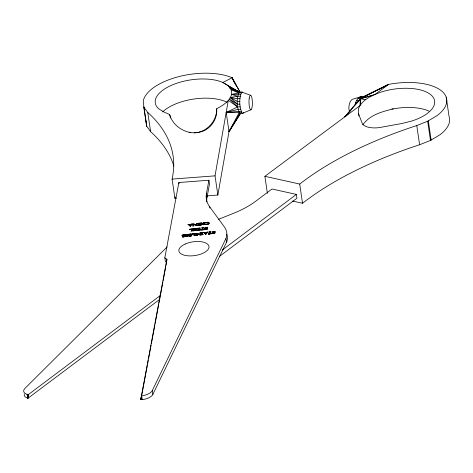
<?xml version="1.0" encoding="UTF-8"?>
<svg xmlns="http://www.w3.org/2000/svg" width="473" height="473" viewBox="0 0 473 473"><rect width="100%" height="100%" fill="white"/><g stroke="black" fill="none" stroke-linecap="round" stroke-linejoin="round"><path stroke-width="0.71" d="M198.577 223.989L198.571 223.664M201.953 233.479L201.947 233.154M203.792 223.392L203.792 223.073M199.961 229.665L200.032 228.157M193.327 225.526L193.351 224.19M193.351 224.628L193.345 223.806L193.877 223.853L196.798 225.207L196.78 223.646M196.733 234.117L196.721 233.295L197.472 233.437M191.506 224.373L191.175 224.823L189.401 225.024C189.815 223.889 187.988 224.504 188.153 224.598M189.525 224.421L189.076 224.492M191.524 224.22L191.074 224.125L192.476 224.001M191.139 231.096L191.736 230.635A120.065 54.697 -8.4 0 0 191.766 229.393L190.187 229.293L189.643 229.766M191.376 234.691L191.376 235.743M191.683 234.017L188.686 234.259L188.638 234.578M190.53 236.057L191.896 235.897L191.488 235.844M192.34 230.286L192.345 229.636M192.499 224.078L191.535 224.752M193.427 225.899L192.783 225.852M193.623 225.272L193.634 224.125L196.549 225.503L197.643 225.343L197.07 225.195M193.847 225.757L194.161 225.81L193.422 225.852M195.248 234.241L195.248 235.17M195.55 233.491L192.458 233.887L194.906 233.609M194.036 235.655L195.846 235.495L195.414 235.448M196.135 229.21L196.407 230.404M196.135 229.777L196.2 228.595L196.165 228.891M196.301 223.522L197.619 223.416L197.111 223.865M196.165 235.453L196.679 235.17M196.443 228.542L195.804 228.524M196.401 230.363L193.487 230.824L195.29 230.623M196.721 234.791L196.727 234.07M197.129 225.296L197.087 224.042M196.999 234.756L197.01 233.615L197.543 233.887M197.643 225.414L196.555 225.55L193.64 224.167M197.513 235.312L196.171 235.388L196.803 235.388M197.945 225.272L198.293 225.213M198.406 223.433C196.792 223.41 200.936 222.966 199.375 223.321M198.565 224.645L198.571 223.942M199.151 224.58L199.157 223.877M200.162 233.177L199.653 233.023L200.197 233.006M200.664 224.687L200.061 225.148L200.966 225.042M200.676 223.262L200.085 223.102L201.865 222.978M198.11 233.686L200.18 234.697L200.18 233.331M200.268 228.016L197.271 228.347L197.229 228.666M200.463 233.532C199.677 235.158 202.202 234.839 199.931 234.992L198.962 234.519M199.115 230.144L200.233 229.931M203.786 223.351L203.792 223.717L201.262 224.096L201.285 224.823M201.267 223.634L201.267 224.007L202.539 223.871M201.906 234.578L201.327 234.874L202.231 234.768M201.35 232.834L202.255 232.775M202.669 227.791C199.724 228.24 205.057 227.247 202.976 227.927M201.947 234.135L201.947 233.431M202.361 229.322L202.367 228.447M202.935 229.257L202.935 228.382M203.768 224.338L203.165 224.793L203.514 224.622M202.225 234.726L203.106 234.685L202.539 234.507M203.154 232.698L202.751 232.811M203.561 227.643L203.035 227.862M203.786 224.054L202.509 223.948M204.371 223.989L204.371 223.286M204.969 224.586L203.189 224.71M204.649 232.556C205.613 232.001 204.525 233.697 204.584 232.58M206.654 232.231L208.085 232.113M208.079 232.072L207.375 232.148M209.811 232.539L209.776 233.786L208.824 233.887M210.379 233.349L210.396 232.178M211.005 231.805L210.603 231.876M199.163 223.918L199.163 223.575M202.539 233.065L202.533 234.342M204.377 223.327L204.383 222.984M228.211 85.737L239.9 92.519L222.848 82.45L228.211 85.737L231.208 89.805L231.64 94.387C229.535 101.459 222.848 105.455 216.717 108.713C217.397 116.748 213.477 124.73 206.754 129.164A12.629 5.753 -8.4 0 1 188.709 132.162C179.906 129.998 172.018 123.329 169.594 114.454L164.261 112.184L158.739 108.808A38.638 17.602 -8.4 0 1 172.923 84.685A38.638 17.602 -8.4 0 1 222.848 82.45L232.131 77.767L240.166 92.247M226.786 234.206A54.111 24.649 -8.4 0 1 226.827 241.626L152.844 394.429A11.441 5.209 -8.4 0 1 143.242 399.543L140.93 399.667L141.462 395.753L166.934 259.263L164.823 257.767L178.865 182.507L208.924 180.237L209.492 184.068L207.044 197.17A78.175 35.611 -8.4 0 0 206.813 201.87M198.554 224.971L198.559 224.604M200.67 224.734L200.682 223.427M201.936 234.094L201.912 234.626M203.774 224.379L203.78 224.007M201.273 223.682L201.279 223.339M202.947 228.429L202.947 228.081M251.074 109.724L242.318 113.378C239.096 107.182 238.847 98.437 241.786 92.093L250.749 95.321M190.773 235.459L190.779 235.122L190.17 235.187M195.532 229.984L195.538 229.647L194.929 229.707M199.364 229.547L199.37 229.216L198.761 229.275M189.301 236.051L190.743 235.95L190.767 235.412M195.526 229.937L195.503 230.469L194.876 230.517M199.358 229.506L199.334 230.038L198.707 230.079M190.247 235.099L189.507 235.111L190.79 235.034L190.802 234.59M195 229.582L195.544 229.559L195.562 229.115M199.37 229.216C197.347 230.262 197.241 228.536 199.375 229.121L199.393 228.678M191.382 234.732L191.447 234.07M192.351 229.677L192.369 229.216M195.254 234.283L195.314 233.632M200.475 233.579L200.511 233.154M189.218 235.27L189.366 235.578L189.377 234.921M201.131 229.772C199.961 229.488 203.248 230.41 204.407 229.553L204.413 229.098L204.194 229.299M210.089 233.881C208.924 235.182 207.765 233.041 208.623 233.893M201.126 229.73L202.332 229.695L202.355 229.275M160.53 295.347L28.439 394.512L28.114 398.142L27.056 397.97A11.441 5.209 -8.4 0 1 24.342 393.991M167.182 246.871L24.951 388.386A11.441 5.209 -8.4 0 0 26.488 394.145L28.439 394.512L28.09 398.16L159.791 299.285M28.061 398.171L28.439 394.512M216.717 108.713C216.977 120.958 206.796 132.357 194.486 132.883M242.424 92.087L239.232 92.158C236.293 98.502 236.547 107.247 239.77 113.449L240.408 113.443L229.015 131.612L217.858 195.053L206.943 195.875M189.525 229.547L189.572 229.222L191.11 229.098M192.546 234.371L192.476 233.828M193.398 229.103L193.439 228.778L195.81 228.565M198.548 224.929L197.968 225.26M188.077 234.868L188.106 234.389L186.634 234.507M193.321 225.479L192.789 225.899M196.644 235.282L196.703 234.969M207.144 227.211L207.665 227.276L207.606 227.732L207.334 227.442M207.682 227.294L207.458 227.75M210.402 232.219L210.473 231.912M213.536 231.587C215.191 231.93 215.718 231.279 213.642 231.445M165.999 265.323L166.934 259.263M202.545 233.112L202.746 232.769M204.389 223.025L204.969 222.629L203.195 222.795L203.798 223.12M142.308 399.685L141.669 395.86L140.93 399.667L141.462 395.771L142.675 395.718A11.441 5.209 -8.4 0 0 152.276 390.597L226.265 237.795A54.111 24.649 -8.4 0 0 224.409 226.963L209.693 206.831A78.175 35.611 -8.4 0 1 206.476 193.345L208.924 180.237M141.604 396.037L140.93 399.667L141.462 395.789M140.93 399.667L141.563 395.854M185.481 236.429L185.694 236.133L186.019 236.476M193.552 230.599L194.882 230.558M189.389 235.56L190.779 235.122M240.627 113.319L229.015 131.612L229.257 130.199M217.858 195.053L215.026 175.855L228.311 100.329L237.653 106.928L240.207 106.863M141.876 394.583L144.454 380.789M144.72 379.334L147.298 365.534M147.57 364.086L148.244 360.45M148.516 359.001L151.094 345.201M151.366 343.753L154.884 324.868M155.156 323.414L158.68 304.535M158.952 303.081L162.883 282.026M163.155 280.572L165.727 266.772M188.798 236.122L188.863 235.802L189.614 236.08M197.389 230.209L197.454 229.896L197.897 230.185M188.047 235.956L187.816 235.483M215.002 232.545L214.848 233.136A1.307 0.597 -8.4 0 1 214.204 233.426L212.442 233.502M215.073 232.763L214.843 233.088A1.307 0.597 -8.4 0 1 214.198 233.378M192.375 229.257L192.647 228.885L191.997 228.956M185.197 235.17L185.315 235.613M185.168 235.365L185.304 235.028M204.726 228.211L204.856 227.874M211.839 233.177L210.852 233.621M211.845 233.224L211.573 233.502M205.412 224.303L205.637 223.966L206.234 224.326L207.818 224.042L208.64 223.481L208.628 222.907A1.939 0.887 -8.4 0 0 208.291 222.617A1.827 0.834 -8.4 0 0 207.712 222.452L206.116 222.588M194.988 228.743L195.556 228.719L193.392 229.056M187.539 235.915L186.285 236.447M214.523 233.006L214.399 232.663M182.442 235.388L182.95 235.838M185.848 235.4L185.842 234.886M212.738 231.953L212.773 232.284M354.886 105.142C355.779 101.861 357.162 97.692 360.84 96.729L363.341 97.119M194.184 229.854L193.954 230.061L194.178 229.535M194.161 229.996L194.935 229.754M185.718 236.63L185.475 236.382M188.792 236.074L190.536 236.098M197.383 230.168L199.121 230.191M205.406 224.261L208.368 224.025M358.54 113.833L362.489 123.967A17.158 7.816 -8.4 0 0 379.027 127.639L402.003 123.488L411.877 120.993A38.638 17.602 -8.4 0 0 431.429 95.298A38.638 17.602 -8.4 0 0 380.895 92.129C372.103 95.41 361.786 99.567 358.298 109.097L358.853 115.968M362.897 124.706C369.726 114.969 382.29 111.51 393.329 108.896A38.638 17.602 -8.4 0 1 429.058 111.143M239.971 104.155L237.422 104.22L229.464 99.164L237.653 106.928L226.183 112.42L229.015 131.612L239.131 112.728L241.679 112.663M189.738 229.594L191.742 229.109M192.641 234.2L194.657 233.757L192.736 233.981M188.857 234.614L190.802 234.194L190.229 234.218M197.448 228.707L199.387 228.288L197.897 228.465M229.015 131.612L239.77 113.449L242.962 113.372L243.565 112.645M207.091 232.48L206.754 232.923L204.975 233.083M208.634 223.433L207.824 224.09M184.748 236.287L184.553 236.571A1.307 0.597 -8.4 0 1 183.908 236.861M187.202 236.488A1.307 0.597 -8.4 0 0 187.84 236.193L188.041 235.909M207.594 228.755L207.399 229.044A1.307 0.597 -8.4 0 1 206.754 229.334L205.264 229.429M181.916 235.589L182.176 235.264M204.762 228.063L205.028 227.738M213.299 231.474L212.211 232.438M264.886 176.317L344.823 116.849L361.65 97.574L388.629 84.377A50.853 23.165 -8.4 0 1 439.447 89.391A50.853 23.165 -8.4 0 1 437.099 115.601L427.651 121.218L416.772 125.552A289.671 131.955 -8.4 0 0 299.699 184.05L264.886 176.317L267.405 193.38M209.273 223.362L209.172 223.558A2.182 0.993 -8.4 0 1 208.617 223.954L208.374 224.066M206.985 229.027L207.026 228.619M214.511 232.958L214.086 233.307M199.192 223.422L199.748 223.221M204.413 222.83L204.969 222.541L203.219 222.872M190.276 225.899C192.038 223.297 190.087 227.371 189.513 225.089L191.068 224.953M191.861 224.35L190.217 226.289L188.55 224.823M190.217 226.289L190.69 225.722M205.85 233.964C207.617 231.398 205.696 235.519 205.093 233.195L206.648 233.059M207.115 232.817L205.601 234.419L206.269 233.786M194.066 235.619L194.628 235.406M185.741 235.057L186.522 234.608M207.121 232.858L208.079 232.142M347.844 113.621L344.823 116.849L360.036 105.574L360.243 98.768L388.629 84.377L375.012 94.476L360.243 98.768L357.99 98.425M348.849 112.544L350.86 110.392M207.446 232.497L207.771 232.243M207.393 228.997L207.558 228.453M348.033 113.887L344.823 116.849L360.243 98.768L372.357 95.534M182.016 235.442L182.412 235.128M185.31 235.069L185.984 234.638M222.257 250.046L296.358 194.415L296.926 198.246L219.295 256.526M184.127 236.512L182.72 236.807M205.566 229.281L206.979 228.985M182.554 235.306L184.015 234.951M205.406 227.779L207.233 227.454M197.259 228.406L199.641 228.134M188.668 234.312L191.057 234.046M201.794 227.88L202.367 228.217M197.223 235.205L197.531 235.187M386.151 85.873L388.629 84.377L363.087 97.071L361.65 97.574L359.397 97.231M292.586 201.031L302.531 203.242A289.671 131.955 -8.4 0 1 419.604 144.744L430.483 140.41L439.931 134.793A50.853 23.165 -8.4 0 0 449.043 116.352L446.205 97.16M187.87 224.486L188.556 224.864M197.992 223.327L198.879 223.286M200.091 223.144L200.688 223.469M194.498 229.677L193.96 229.435M188.053 234.886L187.296 234.531M204.413 229.6L200.865 230.002M201.918 232.811L201.374 232.817M215.055 231.823L215.126 231.338L214.003 231.386M185.475 234.933L186.291 234.537M205.034 227.779L205.542 227.483M379.73 89.137L381.002 88.457M382.273 87.777L388.629 84.377M200.7 233.041L201.019 232.87L200.552 233.083M199.34 225.189C200.44 225.101 198.678 225.308 199.145 224.533M204.939 224.557L204.431 224.527L204.366 223.942M194.06 235.572L194.385 235.524M195.816 235.465L194.941 235.554M201.344 234.75L201.675 234.744M203.106 234.685L202.527 234.301M182.418 235.17L182.998 234.91M212.714 231.735L213.63 231.398M206.831 229.092L206.399 229.239M214.281 233.183L213.849 233.372M218.532 219.312L233.485 213.335A78.175 35.611 -8.4 0 0 255.609 201.309L271.993 189.005L296.358 194.415M205.69 222.653L205.377 222.818L206.11 222.541M205.548 227.525L207.15 227.253M182.962 235.099L183.548 234.975M186.256 234.72L187.675 234.608M239.131 112.728L226.183 112.42L238.037 109.352L240.586 109.287M207.499 224.32L207.813 224.249M193.705 228.979L194.066 228.897M205.856 227.424L206.193 227.353M206.748 229.287L206.145 229.399M183.004 234.957L184.819 234.803L184.783 235.241L184.009 234.904M186.297 234.578L186.628 234.46M187.196 236.441L186.007 236.589M240.26 96.214L237.706 96.279L231.64 94.387L238.634 92.891L241.183 92.826M202.923 229.21L202.952 229.624L204.135 229.458M237.706 96.279L230.197 97.55L237.422 104.22M206.89 224.249L207.381 224.172M213.843 233.331L212.82 233.378M206.086 227.495L206.394 227.448M193.12 225.792L192.783 225.917M183.341 234.88L183.707 234.827M182.72 236.961L183.613 236.878M183.305 236.973L183.902 236.813A1.307 0.597 -8.4 0 0 184.547 236.524L184.707 235.98M186.587 236.553L186.906 236.506M213.595 233.491L213.914 233.443M206.512 222.334L207.422 222.28M190.122 235.992L190.737 235.903M192.617 228.873L191.098 229.056M191.79 224.042L192.47 223.954M199.937 235.04L200.446 234.975M200.984 223.002L201.87 223.025M197.962 225.349L198.849 225.284M199.375 229.121L198.323 229.198M191.157 231.055L192.943 230.889L192.334 230.522M203.402 229.529L203.887 229.47M200.191 232.964L200.995 232.994M202.249 232.728L203.136 232.663M204.064 232.527L205.087 232.438M210.988 231.77L209.22 231.983L209.651 232.03M202.533 223.824L203.792 223.717M202.515 223.989L201.262 224.096M210.857 233.662L210.373 233.307M193.427 228.837L194.977 228.66M198.843 225.237L199.346 225.231M210.118 231.882L209.243 231.971L209.752 232.001L209.817 232.586M194.492 229.63L195.006 229.624M201.752 229.76L201.173 229.801M204.07 232.568L203.739 232.698M198.713 230.12L197.667 230.18M226.183 112.42L241.088 111.261M200.658 234.809L200.995 234.915M200.493 229.961L199.961 229.795M240.071 92.365L232.131 77.767A50.853 23.165 -8.4 0 0 178.356 76.744A50.853 23.165 -8.4 0 0 143.254 101.062L143.94 107.265L147.759 112.45A289.671 131.955 -8.4 0 1 172.083 179.101L215.026 175.855M172.083 179.101L174.915 198.293L176.37 198.187M204.939 224.468L204.431 224.527M199.316 225.089L199.724 225.059M201.427 224.852L201.865 224.87L200.079 225.018M203.213 222.83L203.621 222.801M201.374 232.911L201.953 233.201M206.683 232.314L207.103 232.326M187.001 234.448L187.592 234.407M182.998 236.825L183.991 236.66L184.18 236.145M213.843 231.539L214.843 231.61M194.06 230.576L194.362 230.558M391.875 108.956L393.329 108.896M205.578 228.542L207.032 228.66M214.044 232.645L212.312 232.503M186.019 235.696L187.397 235.767M184.186 236.187L182.407 236.057M206.263 228.258L207.381 228.37M187.196 235.442L185.954 235.388M183.418 235.785L184.636 235.95M240.662 94.228L231.64 94.387M240 98.644L237.446 98.709L230.197 97.55L237.351 101.417L239.9 101.352M205.513 228.234L207.097 228.305M213.24 232.361L214.701 232.426M186.238 235.418L187.539 235.459M238.634 92.891L231.208 89.805L239.876 92.152L229.712 87.771L239.876 92.572M206.553 224.279L205.696 224.255M196.727 233.343L197.259 233.343M207.416 222.239L207.901 222.28M205.572 229.476C204.602 229.482 205.241 228.583 205.572 229.322M186.013 236.63L185.446 236.606M182.418 236.961L182.726 237.008M205.258 228.53L206.855 228.577M185.7 235.684L186.025 235.737M182.738 236.11L182.188 236.015M184.299 234.738L184.813 234.762M197.229 235.247L196.993 234.714M184.245 235.832L182.554 235.725M205.365 224.462L205.654 224.433M212.448 233.544L212.72 233.567M206.855 227.377L207.393 227.519M189.105 132.535L190.767 132.694M207.476 222.476L207.718 222.493A1.827 0.834 -8.4 0 1 208.297 222.659A1.939 0.887 -8.4 0 1 208.634 222.954M207.895 222.239L208.694 222.411A2.058 0.94 -8.4 0 1 209.332 222.872M214.038 232.604L214.405 232.704M183.749 236.08L184.103 236.139M205.796 228.311L205.317 228.146M213.246 232.403L212.85 232.29M198.577 223.711L197.998 223.463M356.713 100.229L358.966 100.572M355.655 102.523L357.34 102.777M362.217 96.947L360.84 96.729L353.195 99.046A7.266 3.589 -81.5 0 0 349.435 103.835A7.266 3.589 -81.5 0 0 349.553 111.61M203.733 232.657L205.601 234.419M187.533 235.418L187.929 235.578M365.452 99.691L360.243 98.768L360.657 104.314M205.264 228.571L204.756 228.305M212.714 232.663L212.206 232.397M182.726 236.849L182.424 236.518M27.18 394.381L27.777 398.219M199.955 229.624L200.085 229.979M27.712 398.201L27.15 394.376M214.695 232.379L215.008 232.586M184.399 235.814L184.712 236.021M197.466 233.39L198.116 233.733M229.712 87.771L239.232 92.158M205.377 222.818L205.442 222.647A3.169 1.443 -8.4 0 1 206.518 222.375M197.537 233.845L198.967 234.561M166.543 262.414L165.384 261.599L164.823 257.767M143.798 106.892L146.63 126.084L150.597 131.642A289.671 131.955 -8.4 0 1 173.904 166.177M236.051 85.412L232.131 77.767L234.596 82.994M170.694 118.019L169.594 114.454M428.313 120.887L431.151 140.079M427.651 121.218L430.483 140.41M416.772 125.552L419.604 144.744M299.699 184.05L302.531 203.242M225.999 238.528L226.567 242.353M209.693 206.831L209.882 208.108M206.476 193.345L207.044 197.17M208.28 234.04L211.863 233.692L211.863 233.189M200.12 233.088L200.191 233.609M194.557 235.489L194.645 235.247A120.065 54.697 -8.4 0 0 194.663 233.958L194.651 233.715M191.175 224.823L189.401 225.024M189.572 229.222L189.466 229.73M178.865 182.507L179.054 183.784M147.759 112.45L150.597 131.642M143.94 107.265L146.778 126.457M152.276 390.597L152.844 394.429M146.151 120.987L146.63 126.084M199.381 228.24L199.399 228.725M195.55 228.678L195.568 229.157M190.796 234.153L190.808 234.632M202.361 228.175L202.373 228.494M192.334 230.245L192.345 230.564M175.205 196.951A289.671 131.955 -8.4 0 1 174.915 198.293M162.606 111.947A38.638 17.602 -8.4 0 1 227.052 102.286M194.669 234.005A120.065 54.697 -8.4 0 1 194.651 235.288M191.754 229.352A120.065 54.697 -8.4 0 1 191.736 230.635M209.167 223.51A2.182 0.993 -8.4 0 1 208.611 223.912M185.25 243.991L182.353 245.564A15.219 6.929 -8.4 0 0 190.069 255.905A15.219 6.929 -8.4 0 0 208.788 245.735A15.219 6.929 -8.4 0 0 185.25 243.991M249.236 98.124A7.266 1.703 88.7 0 0 250.631 109.736A7.266 1.703 88.7 0 0 252.198 99.72A7.266 1.703 88.7 0 0 249.236 98.124"/></g></svg>
